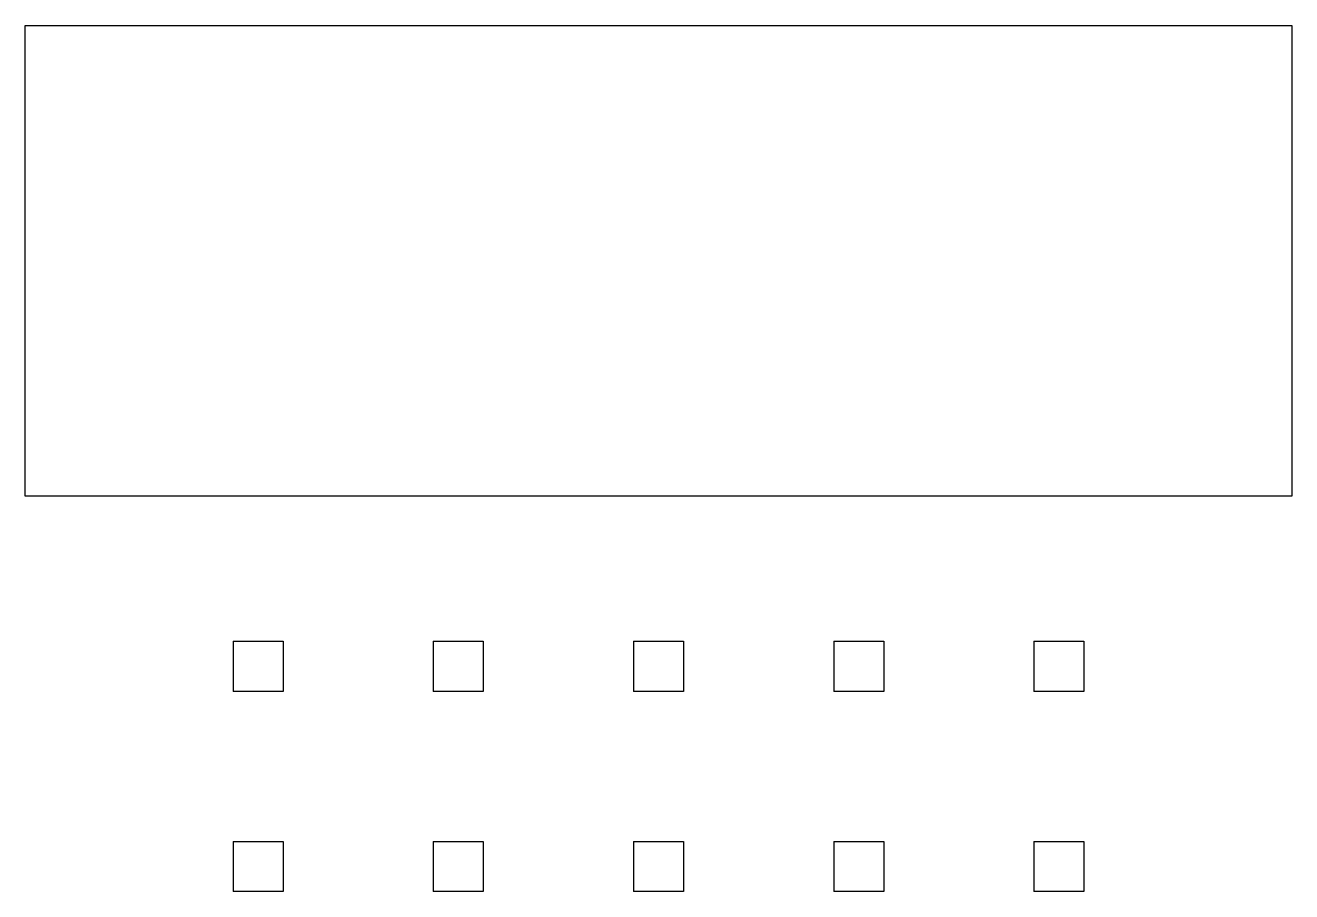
# Model space of a CAD drawing. Extents: x -6.3 to 6.3, y -5.5 to 3.2.
import ezdxf

# ---------------------------------------------------------------- set-up
doc = ezdxf.new("R2010")
doc.units = 0
doc.layers.add('Section', color=7, linetype='CONTINUOUS')

msp = doc.modelspace()

# ---------------------------------------------------------------- linework, layer by layer
at = {"layer": 'Section'}
for p, q in [((-6.325, -1.5, -3.082), (-6.325, 3.2, -3.082)), ((-6.325, 3.2, -3.082), (6.325, 3.2, -3.082)), ((6.325, 3.2, -3.082), (6.325, -1.5, -3.082)), ((6.325, -1.5, -3.082), (-6.325, -1.5, -3.082)), ((-4.25, -2.95, -3.082), (-4.25, -3.45, -3.082)), ((-4.25, -2.95, -3.082), (-3.75, -2.95, -3.082)), ((-3.75, -2.95, -3.082), (-3.75, -3.45, -3.082)), ((-2.25, -2.95, -3.082), (-2.25, -3.45, -3.082)), ((-2.25, -2.95, -3.082), (-1.75, -2.95, -3.082)), ((-1.75, -2.95, -3.082), (-1.75, -3.45, -3.082)), ((-0.25, -2.95, -3.082), (-0.25, -3.45, -3.082)), ((-0.25, -2.95, -3.082), (0.25, -2.95, -3.082)), ((0.25, -2.95, -3.082), (0.25, -3.45, -3.082)), ((1.75, -2.95, -3.082), (1.75, -3.45, -3.082)), ((1.75, -2.95, -3.082), (2.25, -2.95, -3.082)), ((2.25, -2.95, -3.082), (2.25, -3.45, -3.082)), ((3.75, -2.95, -3.082), (3.75, -3.45, -3.082)), ((3.75, -2.95, -3.082), (4.25, -2.95, -3.082)), ((4.25, -2.95, -3.082), (4.25, -3.45, -3.082)), ((-3.75, -3.45, -3.082), (-4.25, -3.45, -3.082)), ((-1.75, -3.45, -3.082), (-2.25, -3.45, -3.082)), ((0.25, -3.45, -3.082), (-0.25, -3.45, -3.082)), ((2.25, -3.45, -3.082), (1.75, -3.45, -3.082)), ((4.25, -3.45, -3.082), (3.75, -3.45, -3.082)), ((-4.25, -4.95, -3.082), (-4.25, -5.45, -3.082)), ((-4.25, -4.95, -3.082), (-3.75, -4.95, -3.082)), ((-3.75, -4.95, -3.082), (-3.75, -5.45, -3.082)), ((-2.25, -4.95, -3.082), (-2.25, -5.45, -3.082)), ((-2.25, -4.95, -3.082), (-1.75, -4.95, -3.082)), ((-1.75, -4.95, -3.082), (-1.75, -5.45, -3.082)), ((-0.25, -4.95, -3.082), (-0.25, -5.45, -3.082)), ((-0.25, -4.95, -3.082), (0.25, -4.95, -3.082)), ((0.25, -4.95, -3.082), (0.25, -5.45, -3.082)), ((1.75, -4.95, -3.082), (1.75, -5.45, -3.082)), ((1.75, -4.95, -3.082), (2.25, -4.95, -3.082)), ((2.25, -4.95, -3.082), (2.25, -5.45, -3.082)), ((3.75, -4.95, -3.082), (3.75, -5.45, -3.082)), ((3.75, -4.95, -3.082), (4.25, -4.95, -3.082)), ((4.25, -4.95, -3.082), (4.25, -5.45, -3.082)), ((-3.75, -5.45, -3.082), (-4.25, -5.45, -3.082)), ((-1.75, -5.45, -3.082), (-2.25, -5.45, -3.082)), ((0.25, -5.45, -3.082), (-0.25, -5.45, -3.082)), ((2.25, -5.45, -3.082), (1.75, -5.45, -3.082)), ((4.25, -5.45, -3.082), (3.75, -5.45, -3.082))]:
    msp.add_line(p, q, dxfattribs=at)

doc.saveas('drawing.dxf')
